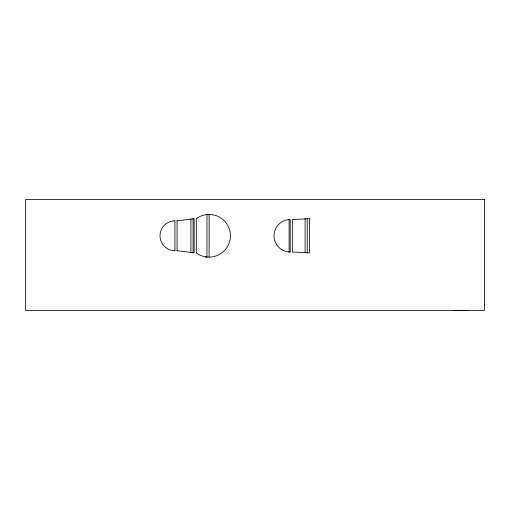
<?xml version="1.0" encoding="UTF-8"?>
<svg xmlns="http://www.w3.org/2000/svg" width="510" height="510" viewBox="0 0 510 510"><rect width="100%" height="100%" fill="white"/><g stroke="black" fill="none" stroke-linecap="round" stroke-linejoin="round"><path stroke-width="0.76" d="M177.072 220.836L194.157 218.701L194.157 252.858L177.072 250.703M454.129 310.507L456.679 310.507M455.787 310.507L455.959 310.507M468.174 310.501L454.818 310.507M205.415 257.129L206.958 257.129L206.958 214.436M454.429 310.507L459.657 310.507M462.621 310.501L467.574 310.501M465.789 310.501L467.326 310.501M307.243 218.388L307.243 253.177M305.108 218.388L305.108 252.386M289.1 219.179L289.1 252.386M209.094 214.436L209.094 257.129M193.08 218.388L193.08 253.177M190.944 219.179L190.944 252.386M177.072 220.76L177.072 250.805M174.936 220.76L174.936 250.805M174.936 250.722A14.943 14.943 0 0 1 159.993 235.779A14.943 14.943 0 0 1 174.936 220.836M309.436 218.701L292.351 219.555L292.351 252.004L309.436 252.858L309.436 218.701M484.5 199.493L25.506 199.493L25.5 310.501L484.5 310.501L484.5 199.493M290.215 252.004L290.215 219.555A16.224 16.224 0 0 0 273.991 235.779A16.224 16.224 0 0 0 290.215 252.004M196.293 252.858L196.293 218.701A21.35 21.35 0 0 1 224.884 221.416A21.35 21.35 0 0 1 224.884 250.149A21.35 21.35 0 0 1 196.28 252.858"/></g></svg>
